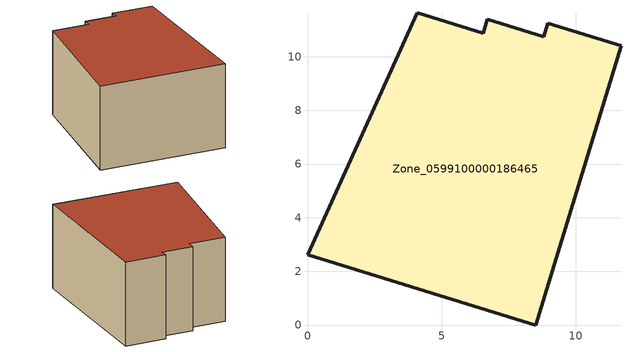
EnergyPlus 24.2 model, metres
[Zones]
Zone_0599100000186465
 floor ground (C_G): 8.81,10.74 8.95,11.24 11.68,10.4 8.51,0 0,2.62 4.09,11.63 6.54,10.88 6.7,11.39 z0
 wall outside (C_F): 6.54,10.88 4.09,11.63 0,2.62 8.51,0 11.68,10.4 8.95,11.24 8.81,10.74 6.7,11.39 6.54,10.88 z0:5.85
 roof outside (C_R): 8.51,0 11.68,10.4 8.95,11.24 8.81,10.74 6.7,11.39 6.54,10.88 4.09,11.63 0,2.62 z5.85
[BUILDING]
Pand.0599100000186465: North Axis=0; Terrain=City; Loads Convergence Tolerance Value=0.04; Temperature Convergence Tolerance Value=0.4; Solar Distribution=FullExterior; Maximum Number of Warmup Days=25; Minimum Number of Warmup Days=1
[Site:Location]
Rotterdam.The.Hague.AP_ZH_NLD Design_Conditions: Latitude=51.96; Longitude=4.45; Time Zone=1; Elevation=-4.5
[SITE:GROUNDTEMPERATURE:BUILDINGSURFACE]
18, 18, 18, 18, 18, 18, 18, 18, 18, 18, 18, 18
[MATERIAL] Thermal Absorptance=0.9; Solar Absorptance=0.7; Visible Absorptance=0.7
Name | Roughness | Thickness | Conductivity | Density | Specific Heat
G.TI.1992-2005 | MediumSmooth | 0.15 | 0.06 | 540 | 1210
F.TI.1992-2005 | Rough | 0.3 | 0.12 | 1920 | 840
R.TI.1992-2005 | MediumRough | 0.2 | 0.08 | 1500 | 1000
[CONSTRUCTION]
C_G: G.TI.1992-2005
C_F: F.TI.1992-2005
C_R: R.TI.1992-2005
[ZONE]
Zone_0599100000186465: Type=1; Multiplier=1; Ceiling Height=Autocalculate; Volume=Autocalculate; Floor Area=autocalculate; Part of Total Floor Area=Yes
[ZONEINFILTRATION:DESIGNFLOWRATE]
Infil_Zone_0599100000186465: Zone or ZoneList or Space or SpaceList=Zone_0599100000186465; Schedule=AlwaysOn; Design Flow Rate Calculation Method=Flow/Area; Flow Rate per Floor Area=0.0015; Constant Term Coefficient=1; Temperature Term Coefficient=0; Velocity Term Coefficient=0; Velocity Squared Term Coefficient=0
[HVACTEMPLATE:ZONE:IDEALLOADSAIRSYSTEM]
Zone_0599100000186465: Maximum Heating Supply Air Temperature=50; Minimum Cooling Supply Air Temperature=13; Maximum Heating Supply Air Humidity Ratio=0.0156; Minimum Cooling Supply Air Humidity Ratio=0.0077; Heating Limit=NoLimit; Cooling Limit=NoLimit; Dehumidification Control Type=ConstantSensibleHeatRatio; Cooling Sensible Heat Ratio=0.7; Dehumidification Setpoint=60; Humidification Control Type=None; Humidification Setpoint=30; Outdoor Air Method=None; Outdoor Air Flow Rate per Person=0.00944; Outdoor Air Flow Rate per Zone Floor Area=0; Outdoor Air Flow Rate per Zone=0; Demand Controlled Ventilation Type=None; Outdoor Air Economizer Type=NoEconomizer; Heat Recovery Type=None; Sensible Heat Recovery Effectiveness=0.7; Latent Heat Recovery Effectiveness=0.65
[ZONECONTROL:THERMOSTAT]
ThermostatControl_Zone_0599100000186465: Zone or ZoneList=Zone_0599100000186465; Control Type Schedule=DualSetpointControlType; Control 1=Thermostat_Zone_0599100000186465; Temperature Difference Between Cutout And Setpoint=0
[THERMOSTATSETPOINT:DUALSETPOINT]
Thermostat_Zone_0599100000186465: Heating Setpoint Temperature Schedule=HeatingSetpoint_Zone_0599100000186465; Cooling Setpoint Temperature Schedule=CoolingSetpoint_Zone_0599100000186465
[SCHEDULE:COMPACT]
HeatingSetpoint_Zone_0599100000186465: Through: 12/31, For: AllDays, Until: 24:00, 21
CoolingSetpoint_Zone_0599100000186465: Through: 12/31, For: AllDays, Until: 24:00, 24
DualSetpointControlType: Through: 12/31, For: AllDays, Until: 24:00, 4
AlwaysOn: Through: 12/31, For: AllDays, Until: 24:00, 1
